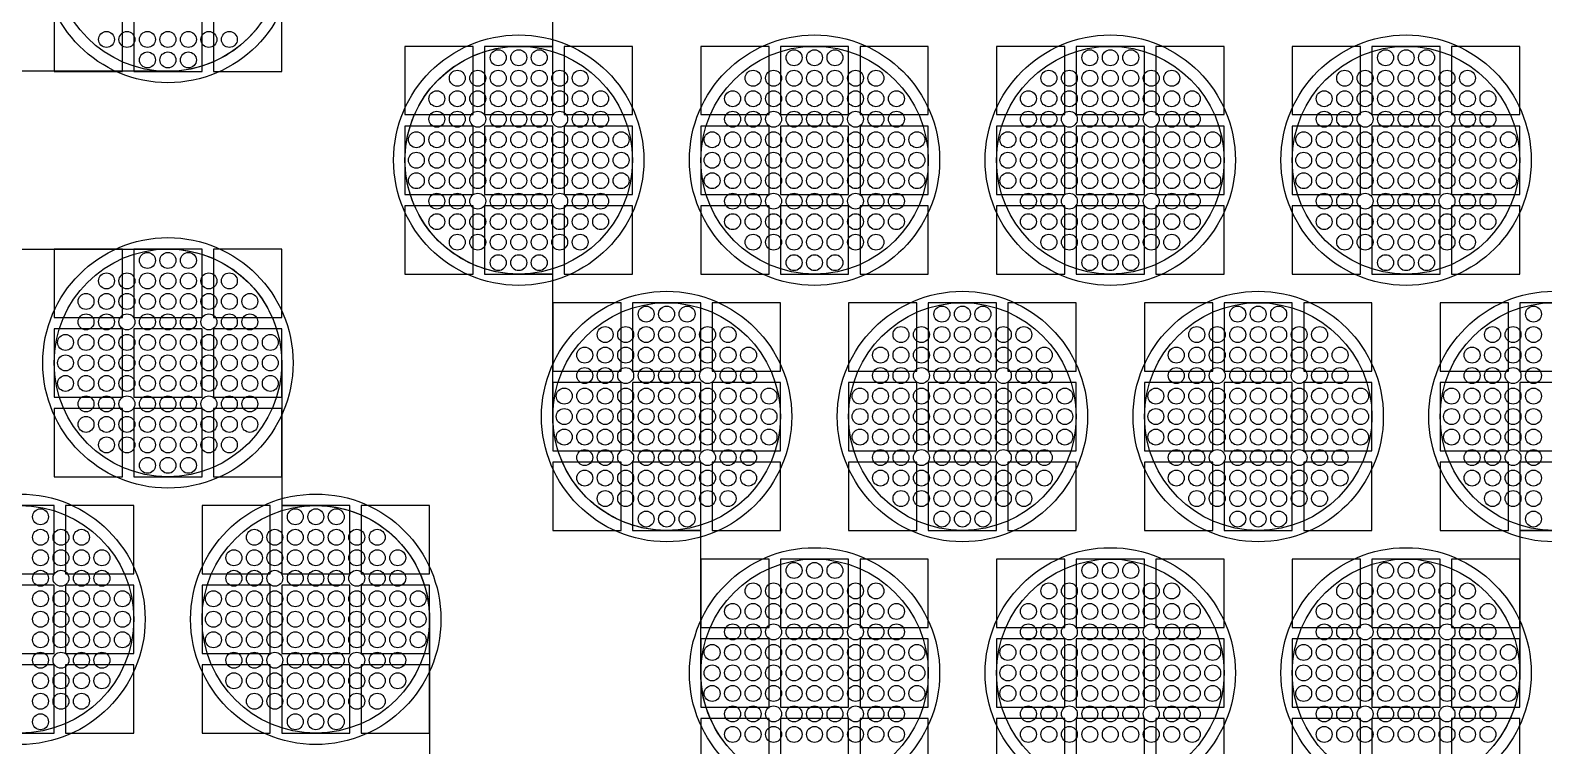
# Model space of a CAD drawing. Extents: x -49 to 54, y -38 to 38.
# Drawn here: x -23.79 to -17.14, y -26.14 to -22.99 of the extents above; entities that cross this region are included whole.
import ezdxf

# ---------------------------------------------------------------- set-up
doc = ezdxf.new("R2010")
doc.units = 0
for name, color, linetype in [('BACK_LAYER', 5, 'CONTINUOUS'), ('COND_LAYER_LOWER_ELECTRODE', 6, 'CONTINUOUS'), ('CONDUCTIVE_LAYER_BACK_LAYER', 2, 'CONTINUOUS'), ('EMITTER', 3, 'CONTINUOUS'), ('LOWER_ELECTRODE', 1, 'CONTINUOUS')]:
    doc.layers.add(name, color=color, linetype=linetype)

msp = doc.modelspace()

# ---------------------------------------------------------------- linework, layer by layer
at = {"layer": 'BACK_LAYER'}
for points in [[(-23.6884, -23.1737), (-23.3884, -23.1737), (-23.3884, -22.8737), (-23.6884, -22.8737)], [(-23.3384, -23.1737), (-23.0384, -23.1737), (-23.0384, -22.8737), (-23.3384, -22.8737)], [(-22.9884, -23.1737), (-22.6884, -23.1737), (-22.6884, -22.8737), (-22.9884, -22.8737)], [(-22.1465, -23.3639), (-21.8465, -23.3639), (-21.8465, -23.0639), (-22.1465, -23.0639)], [(-21.7965, -23.3639), (-21.4965, -23.3639), (-21.4965, -23.0639), (-21.7965, -23.0639)], [(-21.4465, -23.3639), (-21.1465, -23.3639), (-21.1465, -23.0639), (-21.4465, -23.0639)], [(-20.8465, -23.3639), (-20.5465, -23.3639), (-20.5465, -23.0639), (-20.8465, -23.0639)], [(-20.4965, -23.3639), (-20.1965, -23.3639), (-20.1965, -23.0639), (-20.4965, -23.0639)], [(-20.1465, -23.3639), (-19.8465, -23.3639), (-19.8465, -23.0639), (-20.1465, -23.0639)], [(-19.5465, -23.3639), (-19.2465, -23.3639), (-19.2465, -23.0639), (-19.5465, -23.0639)], [(-19.1965, -23.3639), (-18.8965, -23.3639), (-18.8965, -23.0639), (-19.1965, -23.0639)], [(-18.8465, -23.3639), (-18.5465, -23.3639), (-18.5465, -23.0639), (-18.8465, -23.0639)], [(-18.2465, -23.3639), (-17.9465, -23.3639), (-17.9465, -23.0639), (-18.2465, -23.0639)], [(-17.8965, -23.3639), (-17.5965, -23.3639), (-17.5965, -23.0639), (-17.8965, -23.0639)], [(-17.5465, -23.3639), (-17.2465, -23.3639), (-17.2465, -23.0639), (-17.5465, -23.0639)], [(-22.1465, -23.7139), (-21.8465, -23.7139), (-21.8465, -23.4139), (-22.1465, -23.4139)], [(-21.7965, -23.7139), (-21.4965, -23.7139), (-21.4965, -23.4139), (-21.7965, -23.4139)], [(-21.4465, -23.7139), (-21.1465, -23.7139), (-21.1465, -23.4139), (-21.4465, -23.4139)], [(-20.8465, -23.7139), (-20.5465, -23.7139), (-20.5465, -23.4139), (-20.8465, -23.4139)], [(-20.4965, -23.7139), (-20.1965, -23.7139), (-20.1965, -23.4139), (-20.4965, -23.4139)], [(-20.1465, -23.7139), (-19.8465, -23.7139), (-19.8465, -23.4139), (-20.1465, -23.4139)], [(-19.5465, -23.7139), (-19.2465, -23.7139), (-19.2465, -23.4139), (-19.5465, -23.4139)], [(-19.1965, -23.7139), (-18.8965, -23.7139), (-18.8965, -23.4139), (-19.1965, -23.4139)], [(-18.8465, -23.7139), (-18.5465, -23.7139), (-18.5465, -23.4139), (-18.8465, -23.4139)], [(-18.2465, -23.7139), (-17.9465, -23.7139), (-17.9465, -23.4139), (-18.2465, -23.4139)], [(-17.8965, -23.7139), (-17.5965, -23.7139), (-17.5965, -23.4139), (-17.8965, -23.4139)], [(-17.5465, -23.7139), (-17.2465, -23.7139), (-17.2465, -23.4139), (-17.5465, -23.4139)], [(-22.1465, -24.0639), (-21.8465, -24.0639), (-21.8465, -23.7639), (-22.1465, -23.7639)], [(-21.7965, -24.0639), (-21.4965, -24.0639), (-21.4965, -23.7639), (-21.7965, -23.7639)], [(-21.4465, -24.0639), (-21.1465, -24.0639), (-21.1465, -23.7639), (-21.4465, -23.7639)], [(-20.8465, -24.0639), (-20.5465, -24.0639), (-20.5465, -23.7639), (-20.8465, -23.7639)], [(-20.4965, -24.0639), (-20.1965, -24.0639), (-20.1965, -23.7639), (-20.4965, -23.7639)], [(-20.1465, -24.0639), (-19.8465, -24.0639), (-19.8465, -23.7639), (-20.1465, -23.7639)], [(-19.5465, -24.0639), (-19.2465, -24.0639), (-19.2465, -23.7639), (-19.5465, -23.7639)], [(-19.1965, -24.0639), (-18.8965, -24.0639), (-18.8965, -23.7639), (-19.1965, -23.7639)], [(-18.8465, -24.0639), (-18.5465, -24.0639), (-18.5465, -23.7639), (-18.8465, -23.7639)], [(-18.2465, -24.0639), (-17.9465, -24.0639), (-17.9465, -23.7639), (-18.2465, -23.7639)], [(-17.8965, -24.0639), (-17.5965, -24.0639), (-17.5965, -23.7639), (-17.8965, -23.7639)], [(-17.5465, -24.0639), (-17.2465, -24.0639), (-17.2465, -23.7639), (-17.5465, -23.7639)], [(-23.6884, -24.2541), (-23.3884, -24.2541), (-23.3884, -23.9541), (-23.6884, -23.9541)], [(-23.3384, -24.2541), (-23.0384, -24.2541), (-23.0384, -23.9541), (-23.3384, -23.9541)], [(-22.9884, -24.2541), (-22.6884, -24.2541), (-22.6884, -23.9541), (-22.9884, -23.9541)], [(-21.4965, -24.4898), (-21.1965, -24.4898), (-21.1965, -24.1898), (-21.4965, -24.1898)], [(-21.1465, -24.4898), (-20.8465, -24.4898), (-20.8465, -24.1898), (-21.1465, -24.1898)], [(-20.7965, -24.4898), (-20.4965, -24.4898), (-20.4965, -24.1898), (-20.7965, -24.1898)], [(-20.1965, -24.4898), (-19.8965, -24.4898), (-19.8965, -24.1898), (-20.1965, -24.1898)], [(-19.8465, -24.4898), (-19.5465, -24.4898), (-19.5465, -24.1898), (-19.8465, -24.1898)], [(-19.4965, -24.4898), (-19.1965, -24.4898), (-19.1965, -24.1898), (-19.4965, -24.1898)], [(-18.8965, -24.4898), (-18.5965, -24.4898), (-18.5965, -24.1898), (-18.8965, -24.1898)], [(-18.5465, -24.4898), (-18.2465, -24.4898), (-18.2465, -24.1898), (-18.5465, -24.1898)], [(-18.1965, -24.4898), (-17.8965, -24.4898), (-17.8965, -24.1898), (-18.1965, -24.1898)], [(-17.5965, -24.4898), (-17.2965, -24.4898), (-17.2965, -24.1898), (-17.5965, -24.1898)], [(-17.2465, -24.4898), (-16.9465, -24.4898), (-16.9465, -24.1898), (-17.2465, -24.1898)], [(-23.6884, -24.6041), (-23.3884, -24.6041), (-23.3884, -24.3041), (-23.6884, -24.3041)], [(-23.3384, -24.6041), (-23.0384, -24.6041), (-23.0384, -24.3041), (-23.3384, -24.3041)], [(-22.9884, -24.6041), (-22.6884, -24.6041), (-22.6884, -24.3041), (-22.9884, -24.3041)], [(-21.4965, -24.8398), (-21.1965, -24.8398), (-21.1965, -24.5398), (-21.4965, -24.5398)], [(-21.1465, -24.8398), (-20.8465, -24.8398), (-20.8465, -24.5398), (-21.1465, -24.5398)], [(-20.7965, -24.8398), (-20.4965, -24.8398), (-20.4965, -24.5398), (-20.7965, -24.5398)], [(-20.1965, -24.8398), (-19.8965, -24.8398), (-19.8965, -24.5398), (-20.1965, -24.5398)], [(-19.8465, -24.8398), (-19.5465, -24.8398), (-19.5465, -24.5398), (-19.8465, -24.5398)], [(-19.4965, -24.8398), (-19.1965, -24.8398), (-19.1965, -24.5398), (-19.4965, -24.5398)], [(-18.8965, -24.8398), (-18.5965, -24.8398), (-18.5965, -24.5398), (-18.8965, -24.5398)], [(-18.5465, -24.8398), (-18.2465, -24.8398), (-18.2465, -24.5398), (-18.5465, -24.5398)], [(-18.1965, -24.8398), (-17.8965, -24.8398), (-17.8965, -24.5398), (-18.1965, -24.5398)], [(-17.5965, -24.8398), (-17.2965, -24.8398), (-17.2965, -24.5398), (-17.5965, -24.5398)], [(-17.2465, -24.8398), (-16.9465, -24.8398), (-16.9465, -24.5398), (-17.2465, -24.5398)], [(-23.6884, -24.9541), (-23.3884, -24.9541), (-23.3884, -24.6541), (-23.6884, -24.6541)], [(-23.3384, -24.9541), (-23.0384, -24.9541), (-23.0384, -24.6541), (-23.3384, -24.6541)], [(-22.9884, -24.9541), (-22.6884, -24.9541), (-22.6884, -24.6541), (-22.9884, -24.6541)], [(-21.4965, -25.1898), (-21.1965, -25.1898), (-21.1965, -24.8898), (-21.4965, -24.8898)], [(-21.1465, -25.1898), (-20.8465, -25.1898), (-20.8465, -24.8898), (-21.1465, -24.8898)], [(-20.7965, -25.1898), (-20.4965, -25.1898), (-20.4965, -24.8898), (-20.7965, -24.8898)], [(-20.1965, -25.1898), (-19.8965, -25.1898), (-19.8965, -24.8898), (-20.1965, -24.8898)], [(-19.8465, -25.1898), (-19.5465, -25.1898), (-19.5465, -24.8898), (-19.8465, -24.8898)], [(-19.4965, -25.1898), (-19.1965, -25.1898), (-19.1965, -24.8898), (-19.4965, -24.8898)], [(-18.8965, -25.1898), (-18.5965, -25.1898), (-18.5965, -24.8898), (-18.8965, -24.8898)], [(-18.5465, -25.1898), (-18.2465, -25.1898), (-18.2465, -24.8898), (-18.5465, -24.8898)], [(-18.1965, -25.1898), (-17.8965, -25.1898), (-17.8965, -24.8898), (-18.1965, -24.8898)], [(-17.5965, -25.1898), (-17.2965, -25.1898), (-17.2965, -24.8898), (-17.5965, -24.8898)], [(-17.2465, -25.1898), (-16.9465, -25.1898), (-16.9465, -24.8898), (-17.2465, -24.8898)], [(-23.9884, -25.38), (-23.6884, -25.38), (-23.6884, -25.08), (-23.9884, -25.08)], [(-23.6384, -25.38), (-23.3384, -25.38), (-23.3384, -25.08), (-23.6384, -25.08)], [(-23.0384, -25.38), (-22.7384, -25.38), (-22.7384, -25.08), (-23.0384, -25.08)], [(-22.6884, -25.38), (-22.3884, -25.38), (-22.3884, -25.08), (-22.6884, -25.08)], [(-22.3384, -25.38), (-22.0384, -25.38), (-22.0384, -25.08), (-22.3384, -25.08)], [(-20.8465, -25.6156), (-20.5465, -25.6156), (-20.5465, -25.3156), (-20.8465, -25.3156)], [(-20.4965, -25.6156), (-20.1965, -25.6156), (-20.1965, -25.3156), (-20.4965, -25.3156)], [(-20.1465, -25.6156), (-19.8465, -25.6156), (-19.8465, -25.3156), (-20.1465, -25.3156)], [(-19.5465, -25.6156), (-19.2465, -25.6156), (-19.2465, -25.3156), (-19.5465, -25.3156)], [(-19.1965, -25.6156), (-18.8965, -25.6156), (-18.8965, -25.3156), (-19.1965, -25.3156)], [(-18.8465, -25.6156), (-18.5465, -25.6156), (-18.5465, -25.3156), (-18.8465, -25.3156)], [(-18.2465, -25.6156), (-17.9465, -25.6156), (-17.9465, -25.3156), (-18.2465, -25.3156)], [(-17.8965, -25.6156), (-17.5965, -25.6156), (-17.5965, -25.3156), (-17.8965, -25.3156)], [(-17.5465, -25.6156), (-17.2465, -25.6156), (-17.2465, -25.3156), (-17.5465, -25.3156)], [(-23.9884, -25.73), (-23.6884, -25.73), (-23.6884, -25.43), (-23.9884, -25.43)], [(-23.6384, -25.73), (-23.3384, -25.73), (-23.3384, -25.43), (-23.6384, -25.43)], [(-23.0384, -25.73), (-22.7384, -25.73), (-22.7384, -25.43), (-23.0384, -25.43)], [(-22.6884, -25.73), (-22.3884, -25.73), (-22.3884, -25.43), (-22.6884, -25.43)], [(-22.3384, -25.73), (-22.0384, -25.73), (-22.0384, -25.43), (-22.3384, -25.43)], [(-20.8465, -25.9656), (-20.5465, -25.9656), (-20.5465, -25.6656), (-20.8465, -25.6656)], [(-20.4965, -25.9656), (-20.1965, -25.9656), (-20.1965, -25.6656), (-20.4965, -25.6656)], [(-20.1465, -25.9656), (-19.8465, -25.9656), (-19.8465, -25.6656), (-20.1465, -25.6656)], [(-19.5465, -25.9656), (-19.2465, -25.9656), (-19.2465, -25.6656), (-19.5465, -25.6656)], [(-19.1965, -25.9656), (-18.8965, -25.9656), (-18.8965, -25.6656), (-19.1965, -25.6656)], [(-18.8465, -25.9656), (-18.5465, -25.9656), (-18.5465, -25.6656), (-18.8465, -25.6656)], [(-18.2465, -25.9656), (-17.9465, -25.9656), (-17.9465, -25.6656), (-18.2465, -25.6656)], [(-17.8965, -25.9656), (-17.5965, -25.9656), (-17.5965, -25.6656), (-17.8965, -25.6656)], [(-17.5465, -25.9656), (-17.2465, -25.9656), (-17.2465, -25.6656), (-17.5465, -25.6656)], [(-23.9884, -26.08), (-23.6884, -26.08), (-23.6884, -25.78), (-23.9884, -25.78)], [(-23.6384, -26.08), (-23.3384, -26.08), (-23.3384, -25.78), (-23.6384, -25.78)], [(-23.0384, -26.08), (-22.7384, -26.08), (-22.7384, -25.78), (-23.0384, -25.78)], [(-22.6884, -26.08), (-22.3884, -26.08), (-22.3884, -25.78), (-22.6884, -25.78)], [(-22.3384, -26.08), (-22.0384, -26.08), (-22.0384, -25.78), (-22.3384, -25.78)], [(-20.8465, -26.3156), (-20.5465, -26.3156), (-20.5465, -26.0156), (-20.8465, -26.0156)], [(-20.4965, -26.3156), (-20.1965, -26.3156), (-20.1965, -26.0156), (-20.4965, -26.0156)], [(-20.1465, -26.3156), (-19.8465, -26.3156), (-19.8465, -26.0156), (-20.1465, -26.0156)], [(-19.5465, -26.3156), (-19.2465, -26.3156), (-19.2465, -26.0156), (-19.5465, -26.0156)], [(-19.1965, -26.3156), (-18.8965, -26.3156), (-18.8965, -26.0156), (-19.1965, -26.0156)], [(-18.8465, -26.3156), (-18.5465, -26.3156), (-18.5465, -26.0156), (-18.8465, -26.0156)], [(-18.2465, -26.3156), (-17.9465, -26.3156), (-17.9465, -26.0156), (-18.2465, -26.0156)], [(-17.8965, -26.3156), (-17.5965, -26.3156), (-17.5965, -26.0156), (-17.8965, -26.0156)], [(-17.5465, -26.3156), (-17.2465, -26.3156), (-17.2465, -26.0156), (-17.5465, -26.0156)]]:
    msp.add_lwpolyline(points, close=True, dxfattribs=at)
at = {"layer": 'COND_LAYER_LOWER_ELECTRODE'}
for centre in [(-23.1884, -22.6737), (-21.6465, -23.5639), (-20.3465, -23.5639), (-19.0465, -23.5639), (-17.7465, -23.5639), (-23.1884, -24.4541), (-20.9965, -24.6898), (-19.6965, -24.6898), (-18.3965, -24.6898), (-17.0965, -24.6898), (-23.8384, -25.58), (-22.5384, -25.58), (-20.3465, -25.8156), (-19.0465, -25.8156), (-17.7465, -25.8156)]:
    msp.add_circle(centre, 0.55, dxfattribs=at)
at = {"layer": 'CONDUCTIVE_LAYER_BACK_LAYER'}
for points in [[(-20.7238, -26.1437), (-20.7365, -26.1285), (-20.7487, -26.1127), (-20.7602, -26.0965), (-20.771, -26.0798), (-20.7812, -26.0627), (-20.7906, -26.0453), (-20.7994, -26.0274), (-20.8075, -26.0092), (-20.8148, -25.9908), (-20.8214, -25.972), (-20.8273, -25.953), (-20.8323, -25.9338), (-20.8367, -25.9144), (-20.8402, -25.8948), (-20.843, -25.8751), (-20.8449, -25.8553), (-20.8461, -25.8355), (-20.8465, -25.8156), (-20.8465, -25.1897), (-21.0064, -25.1897), (-21.0263, -25.1889), (-21.0461, -25.1873), (-21.0659, -25.1849), (-21.0855, -25.1818), (-21.105, -25.1779), (-21.1243, -25.1732), (-21.1434, -25.1677), (-21.1623, -25.1615), (-21.1809, -25.1545), (-21.1993, -25.1468), (-21.2173, -25.1384), (-21.2349, -25.1293), (-21.2522, -25.1194), (-21.2691, -25.1089), (-21.2856, -25.0978), (-21.3015, -25.0859), (-21.3171, -25.0735), (-21.3321, -25.0605), (-21.3465, -25.0468), (-21.3604, -25.0326), (-21.3738, -25.0179), (-21.3865, -25.0026), (-21.3987, -24.9869), (-21.4102, -24.9706), (-21.421, -24.954), (-21.4312, -24.9369), (-21.4406, -24.9194), (-21.4494, -24.9016), (-21.4575, -24.8834), (-21.4648, -24.8649), (-21.4714, -24.8462), (-21.4773, -24.8272), (-21.4823, -24.8079), (-21.4867, -24.7885), (-21.4902, -24.769), (-21.493, -24.7493), (-21.4949, -24.7295), (-21.4961, -24.7096), (-21.4965, -24.6898), (-21.4965, -24.0638), (-21.6564, -24.0638), (-21.6763, -24.063), (-21.6961, -24.0615), (-21.7159, -24.0591), (-21.7355, -24.056), (-21.755, -24.052), (-21.7743, -24.0473), (-21.7934, -24.0419), (-21.8123, -24.0356), (-21.8309, -24.0287), (-21.8493, -24.021), (-21.8673, -24.0126), (-21.8849, -24.0034), (-21.9022, -23.9936), (-21.9191, -23.9831), (-21.9356, -23.9719), (-21.9515, -23.9601), (-21.9671, -23.9477), (-21.9821, -23.9346), (-21.9965, -23.921), (-22.0104, -23.9068), (-22.0238, -23.8921), (-22.0365, -23.8768), (-22.0487, -23.861), (-22.0602, -23.8448), (-22.071, -23.8281), (-22.0812, -23.8111), (-22.0906, -23.7936), (-22.0994, -23.7757), (-22.1075, -23.7576), (-22.1148, -23.7391), (-22.1214, -23.7203), (-22.1273, -23.7013), (-22.1323, -23.6821), (-22.1367, -23.6627), (-22.1402, -23.6431), (-22.143, -23.6234), (-22.1449, -23.6037), (-22.1461, -23.5838), (-22.1465, -23.5639), (-22.1461, -23.5441), (-22.1449, -23.5242), (-22.143, -23.5044), (-22.1402, -23.4847), (-22.1367, -23.4652), (-22.1323, -23.4458), (-22.1273, -23.4265), (-22.1214, -23.4075), (-22.1148, -23.3888), (-22.1075, -23.3703), (-22.0994, -23.3521), (-22.0906, -23.3343), (-22.0812, -23.3168), (-22.071, -23.2997), (-22.0602, -23.2831), (-22.0487, -23.2668), (-22.0365, -23.2511), (-22.0238, -23.2358), (-22.0104, -23.2211), (-21.9965, -23.2069), (-21.9821, -23.1933), (-21.9671, -23.1802), (-21.9515, -23.1678), (-21.9356, -23.156), (-21.9191, -23.1448), (-21.9022, -23.1343), (-21.8849, -23.1245), (-21.8673, -23.1153), (-21.8493, -23.1069), (-21.8309, -23.0992), (-21.8123, -23.0922), (-21.7934, -23.086), (-21.7743, -23.0805), (-21.755, -23.0759), (-21.7355, -23.0719), (-21.7159, -23.0688), (-21.6961, -23.0664), (-21.6763, -23.0648), (-21.6564, -23.064), (-21.4965, -23.064), (-21.4965, -22.4381)], [(-22.7983, -22.9866), (-22.8111, -23.0019), (-22.8244, -23.0166), (-22.8383, -23.0308), (-22.8528, -23.0444), (-22.8678, -23.0575), (-22.8833, -23.0699), (-22.8993, -23.0817), (-22.9158, -23.0929), (-22.9326, -23.1034), (-22.9499, -23.1132), (-22.9676, -23.1224), (-22.9856, -23.1308), (-23.0039, -23.1385), (-23.0226, -23.1455), (-23.0414, -23.1517), (-23.0606, -23.1571), (-23.0799, -23.1618), (-23.0994, -23.1658), (-23.119, -23.1689), (-23.1387, -23.1713), (-23.1586, -23.1729), (-23.1784, -23.1736), (-25.7983, -23.1736)], [(-24.4884, -23.9542), (-23.1784, -23.9542), (-23.1586, -23.955), (-23.1387, -23.9566), (-23.119, -23.959), (-23.0994, -23.9621), (-23.0799, -23.966), (-23.0606, -23.9707), (-23.0414, -23.9762), (-23.0226, -23.9824), (-23.0039, -23.9894), (-22.9856, -23.9971), (-22.9676, -24.0055), (-22.9499, -24.0146), (-22.9326, -24.0245), (-22.9158, -24.035), (-22.8993, -24.0461), (-22.8833, -24.058), (-22.8678, -24.0704), (-22.8528, -24.0834), (-22.8383, -24.0971), (-22.8244, -24.1113), (-22.8111, -24.126), (-22.7983, -24.1413), (-22.7862, -24.157), (-22.7747, -24.1733), (-22.7639, -24.1899), (-22.7537, -24.207), (-22.7442, -24.2245), (-22.7354, -24.2423), (-22.7274, -24.2605), (-22.72, -24.279), (-22.7135, -24.2977), (-22.7076, -24.3167), (-22.7025, -24.336), (-22.6982, -24.3554), (-22.6947, -24.3749), (-22.6919, -24.3946), (-22.6899, -24.4144), (-22.6888, -24.4343), (-22.6884, -24.4541), (-22.6884, -25.0801), (-22.5284, -25.0801), (-22.5086, -25.0809), (-22.4887, -25.0824), (-22.469, -25.0848), (-22.4494, -25.0879), (-22.4299, -25.0919), (-22.4106, -25.0966), (-22.3914, -25.102), (-22.3726, -25.1083), (-22.3539, -25.1152), (-22.3356, -25.1229), (-22.3176, -25.1313), (-22.2999, -25.1405), (-22.2826, -25.1503), (-22.2658, -25.1608), (-22.2493, -25.172), (-22.2333, -25.1838), (-22.2178, -25.1962), (-22.2028, -25.2093), (-22.1883, -25.2229), (-22.1744, -25.2371), (-22.1611, -25.2519), (-22.1483, -25.2671), (-22.1362, -25.2829), (-22.1247, -25.2991), (-22.1139, -25.3158), (-22.1037, -25.3328), (-22.0942, -25.3503), (-22.0854, -25.3682), (-22.0774, -25.3863), (-22.07, -25.4048), (-22.0635, -25.4236), (-22.0576, -25.4426), (-22.0525, -25.4618), (-22.0482, -25.4812), (-22.0447, -25.5008), (-22.0419, -25.5205), (-22.0399, -25.5402), (-22.0388, -25.5601), (-22.0384, -25.58), (-22.0384, -26.2059)], [(-17.0866, -25.1897), (-17.2465, -25.1897), (-17.2465, -25.8156), (-17.2469, -25.8355), (-17.2481, -25.8553), (-17.2501, -25.8751), (-17.2528, -25.8948), (-17.2564, -25.9144), (-17.2607, -25.9338), (-17.2658, -25.953), (-17.2716, -25.972), (-17.2782, -25.9908), (-17.2855, -26.0092), (-17.2936, -26.0274), (-17.3024, -26.0453), (-17.3118, -26.0627), (-17.322, -26.0798), (-17.3329, -26.0965), (-17.3443, -26.1127), (-17.3565, -26.1285), (-17.3692, -26.1437)]]:
    msp.add_lwpolyline(points, dxfattribs=at)
at = {"layer": 'EMITTER'}
for centre in [(-23.1884, -22.6737), (-21.6465, -23.5639), (-20.3465, -23.5639), (-19.0465, -23.5639), (-17.7465, -23.5639), (-23.1884, -24.4541), (-20.9965, -24.6898), (-19.6965, -24.6898), (-18.3965, -24.6898), (-17.0965, -24.6898), (-23.8384, -25.58), (-22.5384, -25.58), (-20.3465, -25.8156), (-19.0465, -25.8156), (-17.7465, -25.8156)]:
    msp.add_circle(centre, 0.5, dxfattribs=at)
at = {"layer": 'LOWER_ELECTRODE'}
for centre in [(-23.4584, -23.0337), (-23.3684, -23.0337), (-23.2784, -23.0337), (-23.1884, -23.0337), (-23.0984, -23.0337), (-23.0084, -23.0337), (-22.9184, -23.0337), (-21.7365, -23.1139), (-21.6465, -23.1139), (-21.5565, -23.1139), (-20.4365, -23.1139), (-20.3465, -23.1139), (-20.2565, -23.1139), (-19.1365, -23.1139), (-19.0465, -23.1139), (-18.9565, -23.1139), (-17.8365, -23.1139), (-17.7465, -23.1139), (-17.6565, -23.1139), (-23.2784, -23.1237), (-23.1884, -23.1237), (-23.0984, -23.1237), (-21.9165, -23.2039), (-21.8265, -23.2039), (-21.7365, -23.2039), (-21.6465, -23.2039), (-21.5565, -23.2039), (-21.4665, -23.2039), (-21.3765, -23.2039), (-20.6165, -23.2039), (-20.5265, -23.2039), (-20.4365, -23.2039), (-20.3465, -23.2039), (-20.2565, -23.2039), (-20.1665, -23.2039), (-20.0765, -23.2039), (-19.3165, -23.2039), (-19.2265, -23.2039), (-19.1365, -23.2039), (-19.0465, -23.2039), (-18.9565, -23.2039), (-18.8665, -23.2039), (-18.7765, -23.2039), (-18.0165, -23.2039), (-17.9265, -23.2039), (-17.8365, -23.2039), (-17.7465, -23.2039), (-17.6565, -23.2039), (-17.5665, -23.2039), (-17.4765, -23.2039), (-22.0065, -23.2939), (-21.9165, -23.2939), (-21.8265, -23.2939), (-21.7365, -23.2939), (-21.6465, -23.2939), (-21.5565, -23.2939), (-21.4665, -23.2939), (-21.3765, -23.2939), (-21.2865, -23.2939), (-20.7065, -23.2939), (-20.6165, -23.2939), (-20.5265, -23.2939), (-20.4365, -23.2939), (-20.3465, -23.2939), (-20.2565, -23.2939), (-20.1665, -23.2939), (-20.0765, -23.2939), (-19.9865, -23.2939), (-19.4065, -23.2939), (-19.3165, -23.2939), (-19.2265, -23.2939), (-19.1365, -23.2939), (-19.0465, -23.2939), (-18.9565, -23.2939), (-18.8665, -23.2939), (-18.7765, -23.2939), (-18.6865, -23.2939), (-18.1065, -23.2939), (-18.0165, -23.2939), (-17.9265, -23.2939), (-17.8365, -23.2939), (-17.7465, -23.2939), (-17.6565, -23.2939), (-17.5665, -23.2939), (-17.4765, -23.2939), (-17.3865, -23.2939), (-22.0065, -23.3839), (-21.9165, -23.3839), (-21.8265, -23.3839), (-21.7365, -23.3839), (-21.6465, -23.3839), (-21.5565, -23.3839), (-21.4665, -23.3839), (-21.3765, -23.3839), (-21.2865, -23.3839), (-20.7065, -23.3839), (-20.6165, -23.3839), (-20.5265, -23.3839), (-20.4365, -23.3839), (-20.3465, -23.3839), (-20.2565, -23.3839), (-20.1665, -23.3839), (-20.0765, -23.3839), (-19.9865, -23.3839), (-19.4065, -23.3839), (-19.3165, -23.3839), (-19.2265, -23.3839), (-19.1365, -23.3839), (-19.0465, -23.3839), (-18.9565, -23.3839), (-18.8665, -23.3839), (-18.7765, -23.3839), (-18.6865, -23.3839), (-18.1065, -23.3839), (-18.0165, -23.3839), (-17.9265, -23.3839), (-17.8365, -23.3839), (-17.7465, -23.3839), (-17.6565, -23.3839), (-17.5665, -23.3839), (-17.4765, -23.3839), (-17.3865, -23.3839), (-22.0965, -23.4739), (-22.0065, -23.4739), (-21.9165, -23.4739), (-21.8265, -23.4739), (-21.7365, -23.4739), (-21.6465, -23.4739), (-21.5565, -23.4739), (-21.4665, -23.4739), (-21.3765, -23.4739), (-21.2865, -23.4739), (-21.1965, -23.4739), (-20.7965, -23.4739), (-20.7065, -23.4739), (-20.6165, -23.4739), (-20.5265, -23.4739), (-20.4365, -23.4739), (-20.3465, -23.4739), (-20.2565, -23.4739), (-20.1665, -23.4739), (-20.0765, -23.4739), (-19.9865, -23.4739), (-19.8965, -23.4739), (-19.4965, -23.4739), (-19.4065, -23.4739), (-19.3165, -23.4739), (-19.2265, -23.4739), (-19.1365, -23.4739), (-19.0465, -23.4739), (-18.9565, -23.4739), (-18.8665, -23.4739), (-18.7765, -23.4739), (-18.6865, -23.4739), (-18.5965, -23.4739), (-18.1965, -23.4739), (-18.1065, -23.4739), (-18.0165, -23.4739), (-17.9265, -23.4739), (-17.8365, -23.4739), (-17.7465, -23.4739), (-17.6565, -23.4739), (-17.5665, -23.4739), (-17.4765, -23.4739), (-17.3865, -23.4739), (-17.2965, -23.4739), (-22.0965, -23.5639), (-22.0065, -23.5639), (-21.9165, -23.5639), (-21.8265, -23.5639), (-21.7365, -23.5639), (-21.6465, -23.5639), (-21.5565, -23.5639), (-21.4665, -23.5639), (-21.3765, -23.5639), (-21.2865, -23.5639), (-21.1965, -23.5639), (-20.7965, -23.5639), (-20.7065, -23.5639), (-20.6165, -23.5639), (-20.5265, -23.5639), (-20.4365, -23.5639), (-20.3465, -23.5639), (-20.2565, -23.5639), (-20.1665, -23.5639), (-20.0765, -23.5639), (-19.9865, -23.5639), (-19.8965, -23.5639), (-19.4965, -23.5639), (-19.4065, -23.5639), (-19.3165, -23.5639), (-19.2265, -23.5639), (-19.1365, -23.5639), (-19.0465, -23.5639), (-18.9565, -23.5639), (-18.8665, -23.5639), (-18.7765, -23.5639), (-18.6865, -23.5639), (-18.5965, -23.5639), (-18.1965, -23.5639), (-18.1065, -23.5639), (-18.0165, -23.5639), (-17.9265, -23.5639), (-17.8365, -23.5639), (-17.7465, -23.5639), (-17.6565, -23.5639), (-17.5665, -23.5639), (-17.4765, -23.5639), (-17.3865, -23.5639), (-17.2965, -23.5639), (-22.0965, -23.6539), (-22.0065, -23.6539), (-21.9165, -23.6539), (-21.8265, -23.6539), (-21.7365, -23.6539), (-21.6465, -23.6539), (-21.5565, -23.6539), (-21.4665, -23.6539), (-21.3765, -23.6539), (-21.2865, -23.6539), (-21.1965, -23.6539), (-20.7965, -23.6539), (-20.7065, -23.6539), (-20.6165, -23.6539), (-20.5265, -23.6539), (-20.4365, -23.6539), (-20.3465, -23.6539), (-20.2565, -23.6539), (-20.1665, -23.6539), (-20.0765, -23.6539), (-19.9865, -23.6539), (-19.8965, -23.6539), (-19.4965, -23.6539), (-19.4065, -23.6539), (-19.3165, -23.6539), (-19.2265, -23.6539), (-19.1365, -23.6539), (-19.0465, -23.6539), (-18.9565, -23.6539), (-18.8665, -23.6539), (-18.7765, -23.6539), (-18.6865, -23.6539), (-18.5965, -23.6539), (-18.1965, -23.6539), (-18.1065, -23.6539), (-18.0165, -23.6539), (-17.9265, -23.6539), (-17.8365, -23.6539), (-17.7465, -23.6539), (-17.6565, -23.6539), (-17.5665, -23.6539), (-17.4765, -23.6539), (-17.3865, -23.6539), (-17.2965, -23.6539), (-22.0065, -23.7439), (-21.9165, -23.7439), (-21.8265, -23.7439), (-21.7365, -23.7439), (-21.6465, -23.7439), (-21.5565, -23.7439), (-21.4665, -23.7439), (-21.3765, -23.7439), (-21.2865, -23.7439), (-20.7065, -23.7439), (-20.6165, -23.7439), (-20.5265, -23.7439), (-20.4365, -23.7439), (-20.3465, -23.7439), (-20.2565, -23.7439), (-20.1665, -23.7439), (-20.0765, -23.7439), (-19.9865, -23.7439), (-19.4065, -23.7439), (-19.3165, -23.7439), (-19.2265, -23.7439), (-19.1365, -23.7439), (-19.0465, -23.7439), (-18.9565, -23.7439), (-18.8665, -23.7439), (-18.7765, -23.7439), (-18.6865, -23.7439), (-18.1065, -23.7439), (-18.0165, -23.7439), (-17.9265, -23.7439), (-17.8365, -23.7439), (-17.7465, -23.7439), (-17.6565, -23.7439), (-17.5665, -23.7439), (-17.4765, -23.7439), (-17.3865, -23.7439), (-22.0065, -23.8339), (-21.9165, -23.8339), (-21.8265, -23.8339), (-21.7365, -23.8339), (-21.6465, -23.8339), (-21.5565, -23.8339), (-21.4665, -23.8339), (-21.3765, -23.8339), (-21.2865, -23.8339), (-20.7065, -23.8339), (-20.6165, -23.8339), (-20.5265, -23.8339), (-20.4365, -23.8339), (-20.3465, -23.8339), (-20.2565, -23.8339), (-20.1665, -23.8339), (-20.0765, -23.8339), (-19.9865, -23.8339), (-19.4065, -23.8339), (-19.3165, -23.8339), (-19.2265, -23.8339), (-19.1365, -23.8339), (-19.0465, -23.8339), (-18.9565, -23.8339), (-18.8665, -23.8339), (-18.7765, -23.8339), (-18.6865, -23.8339), (-18.1065, -23.8339), (-18.0165, -23.8339), (-17.9265, -23.8339), (-17.8365, -23.8339), (-17.7465, -23.8339), (-17.6565, -23.8339), (-17.5665, -23.8339), (-17.4765, -23.8339), (-17.3865, -23.8339), (-21.9165, -23.9239), (-21.8265, -23.9239), (-21.7365, -23.9239), (-21.6465, -23.9239), (-21.5565, -23.9239), (-21.4665, -23.9239), (-21.3765, -23.9239), (-20.6165, -23.9239), (-20.5265, -23.9239), (-20.4365, -23.9239), (-20.3465, -23.9239), (-20.2565, -23.9239), (-20.1665, -23.9239), (-20.0765, -23.9239), (-19.3165, -23.9239), (-19.2265, -23.9239), (-19.1365, -23.9239), (-19.0465, -23.9239), (-18.9565, -23.9239), (-18.8665, -23.9239), (-18.7765, -23.9239), (-18.0165, -23.9239), (-17.9265, -23.9239), (-17.8365, -23.9239), (-17.7465, -23.9239), (-17.6565, -23.9239), (-17.5665, -23.9239), (-17.4765, -23.9239), (-23.2784, -24.0041), (-23.1884, -24.0041), (-23.0984, -24.0041), (-21.7365, -24.0139), (-21.6465, -24.0139), (-21.5565, -24.0139), (-20.4365, -24.0139), (-20.3465, -24.0139), (-20.2565, -24.0139), (-19.1365, -24.0139), (-19.0465, -24.0139), (-18.9565, -24.0139), (-17.8365, -24.0139), (-17.7465, -24.0139), (-17.6565, -24.0139), (-23.4584, -24.0941), (-23.3684, -24.0941), (-23.2784, -24.0941), (-23.1884, -24.0941), (-23.0984, -24.0941), (-23.0084, -24.0941), (-22.9184, -24.0941), (-23.5484, -24.1841), (-23.4584, -24.1841), (-23.3684, -24.1841), (-23.2784, -24.1841), (-23.1884, -24.1841), (-23.0984, -24.1841), (-23.0084, -24.1841), (-22.9184, -24.1841), (-22.8284, -24.1841), (-21.0865, -24.2398), (-20.9965, -24.2398), (-20.9065, -24.2398), (-19.7865, -24.2398), (-19.6965, -24.2398), (-19.6065, -24.2398), (-18.4865, -24.2398), (-18.3965, -24.2398), (-18.3065, -24.2398), (-17.1865, -24.2398), (-23.5484, -24.2741), (-23.4584, -24.2741), (-23.3684, -24.2741), (-23.2784, -24.2741), (-23.1884, -24.2741), (-23.0984, -24.2741), (-23.0084, -24.2741), (-22.9184, -24.2741), (-22.8284, -24.2741), (-23.6384, -24.3641), (-23.5484, -24.3641), (-23.4584, -24.3641), (-23.3684, -24.3641), (-23.2784, -24.3641), (-23.1884, -24.3641), (-23.0984, -24.3641), (-23.0084, -24.3641), (-22.9184, -24.3641), (-22.8284, -24.3641), (-22.7384, -24.3641), (-21.2665, -24.3298), (-21.1765, -24.3298), (-21.0865, -24.3298), (-20.9965, -24.3298), (-20.9065, -24.3298), (-20.8165, -24.3298), (-20.7265, -24.3298), (-19.9665, -24.3298), (-19.8765, -24.3298), (-19.7865, -24.3298), (-19.6965, -24.3298), (-19.6065, -24.3298), (-19.5165, -24.3298), (-19.4265, -24.3298), (-18.6665, -24.3298), (-18.5765, -24.3298), (-18.4865, -24.3298), (-18.3965, -24.3298), (-18.3065, -24.3298), (-18.2165, -24.3298), (-18.1265, -24.3298), (-17.3665, -24.3298), (-17.2765, -24.3298), (-17.1865, -24.3298), (-21.3565, -24.4198), (-21.2665, -24.4198), (-21.1765, -24.4198), (-21.0865, -24.4198), (-20.9965, -24.4198), (-20.9065, -24.4198), (-20.8165, -24.4198), (-20.7265, -24.4198), (-20.6365, -24.4198), (-20.0565, -24.4198), (-19.9665, -24.4198), (-19.8765, -24.4198), (-19.7865, -24.4198), (-19.6965, -24.4198), (-19.6065, -24.4198), (-19.5165, -24.4198), (-19.4265, -24.4198), (-19.3365, -24.4198), (-18.7565, -24.4198), (-18.6665, -24.4198), (-18.5765, -24.4198), (-18.4865, -24.4198), (-18.3965, -24.4198), (-18.3065, -24.4198), (-18.2165, -24.4198), (-18.1265, -24.4198), (-18.0365, -24.4198), (-17.4565, -24.4198), (-17.3665, -24.4198), (-17.2765, -24.4198), (-17.1865, -24.4198), (-23.6384, -24.4541), (-23.5484, -24.4541), (-23.4584, -24.4541), (-23.3684, -24.4541), (-23.2784, -24.4541), (-23.1884, -24.4541), (-23.0984, -24.4541), (-23.0084, -24.4541), (-22.9184, -24.4541), (-22.8284, -24.4541), (-22.7384, -24.4541), (-21.3565, -24.5098), (-21.2665, -24.5098), (-21.1765, -24.5098), (-21.0865, -24.5098), (-20.9965, -24.5098), (-20.9065, -24.5098), (-20.8165, -24.5098), (-20.7265, -24.5098), (-20.6365, -24.5098), (-20.0565, -24.5098), (-19.9665, -24.5098), (-19.8765, -24.5098), (-19.7865, -24.5098), (-19.6965, -24.5098), (-19.6065, -24.5098), (-19.5165, -24.5098), (-19.4265, -24.5098), (-19.3365, -24.5098), (-18.7565, -24.5098), (-18.6665, -24.5098), (-18.5765, -24.5098), (-18.4865, -24.5098), (-18.3965, -24.5098), (-18.3065, -24.5098), (-18.2165, -24.5098), (-18.1265, -24.5098), (-18.0365, -24.5098), (-17.4565, -24.5098), (-17.3665, -24.5098), (-17.2765, -24.5098), (-17.1865, -24.5098), (-23.6384, -24.5441), (-23.5484, -24.5441), (-23.4584, -24.5441), (-23.3684, -24.5441), (-23.2784, -24.5441), (-23.1884, -24.5441), (-23.0984, -24.5441), (-23.0084, -24.5441), (-22.9184, -24.5441), (-22.8284, -24.5441), (-22.7384, -24.5441), (-23.5484, -24.6341), (-23.4584, -24.6341), (-23.3684, -24.6341), (-23.2784, -24.6341), (-23.1884, -24.6341), (-23.0984, -24.6341), (-23.0084, -24.6341), (-22.9184, -24.6341), (-22.8284, -24.6341), (-21.4465, -24.5998), (-21.3565, -24.5998), (-21.2665, -24.5998), (-21.1765, -24.5998), (-21.0865, -24.5998), (-20.9965, -24.5998), (-20.9065, -24.5998), (-20.8165, -24.5998), (-20.7265, -24.5998), (-20.6365, -24.5998), (-20.5465, -24.5998), (-20.1465, -24.5998), (-20.0565, -24.5998), (-19.9665, -24.5998), (-19.8765, -24.5998), (-19.7865, -24.5998), (-19.6965, -24.5998), (-19.6065, -24.5998), (-19.5165, -24.5998), (-19.4265, -24.5998), (-19.3365, -24.5998), (-19.2465, -24.5998), (-18.8465, -24.5998), (-18.7565, -24.5998), (-18.6665, -24.5998), (-18.5765, -24.5998), (-18.4865, -24.5998), (-18.3965, -24.5998), (-18.3065, -24.5998), (-18.2165, -24.5998), (-18.1265, -24.5998), (-18.0365, -24.5998), (-17.9465, -24.5998), (-17.5465, -24.5998), (-17.4565, -24.5998), (-17.3665, -24.5998), (-17.2765, -24.5998), (-17.1865, -24.5998), (-21.4465, -24.6898), (-21.3565, -24.6898), (-21.2665, -24.6898), (-21.1765, -24.6898), (-21.0865, -24.6898), (-20.9965, -24.6898), (-20.9065, -24.6898), (-20.8165, -24.6898), (-20.7265, -24.6898), (-20.6365, -24.6898), (-20.5465, -24.6898), (-20.1465, -24.6898), (-20.0565, -24.6898), (-19.9665, -24.6898), (-19.8765, -24.6898), (-19.7865, -24.6898), (-19.6965, -24.6898), (-19.6065, -24.6898), (-19.5165, -24.6898), (-19.4265, -24.6898), (-19.3365, -24.6898), (-19.2465, -24.6898), (-18.8465, -24.6898), (-18.7565, -24.6898), (-18.6665, -24.6898), (-18.5765, -24.6898), (-18.4865, -24.6898), (-18.3965, -24.6898), (-18.3065, -24.6898), (-18.2165, -24.6898), (-18.1265, -24.6898), (-18.0365, -24.6898), (-17.9465, -24.6898), (-17.5465, -24.6898), (-17.4565, -24.6898), (-17.3665, -24.6898), (-17.2765, -24.6898), (-17.1865, -24.6898), (-23.5484, -24.7241), (-23.4584, -24.7241), (-23.3684, -24.7241), (-23.2784, -24.7241), (-23.1884, -24.7241), (-23.0984, -24.7241), (-23.0084, -24.7241), (-22.9184, -24.7241), (-22.8284, -24.7241), (-21.4465, -24.7798), (-21.3565, -24.7798), (-21.2665, -24.7798), (-21.1765, -24.7798), (-21.0865, -24.7798), (-20.9965, -24.7798), (-20.9065, -24.7798), (-20.8165, -24.7798), (-20.7265, -24.7798), (-20.6365, -24.7798), (-20.5465, -24.7798), (-20.1465, -24.7798), (-20.0565, -24.7798), (-19.9665, -24.7798), (-19.8765, -24.7798), (-19.7865, -24.7798), (-19.6965, -24.7798), (-19.6065, -24.7798), (-19.5165, -24.7798), (-19.4265, -24.7798), (-19.3365, -24.7798), (-19.2465, -24.7798), (-18.8465, -24.7798), (-18.7565, -24.7798), (-18.6665, -24.7798), (-18.5765, -24.7798), (-18.4865, -24.7798), (-18.3965, -24.7798), (-18.3065, -24.7798), (-18.2165, -24.7798), (-18.1265, -24.7798), (-18.0365, -24.7798), (-17.9465, -24.7798), (-17.5465, -24.7798), (-17.4565, -24.7798), (-17.3665, -24.7798), (-17.2765, -24.7798), (-17.1865, -24.7798), (-23.4584, -24.8141), (-23.3684, -24.8141), (-23.2784, -24.8141), (-23.1884, -24.8141), (-23.0984, -24.8141), (-23.0084, -24.8141), (-22.9184, -24.8141), (-23.2784, -24.9041), (-23.1884, -24.9041), (-23.0984, -24.9041), (-21.3565, -24.8698), (-21.2665, -24.8698), (-21.1765, -24.8698), (-21.0865, -24.8698), (-20.9965, -24.8698), (-20.9065, -24.8698), (-20.8165, -24.8698), (-20.7265, -24.8698), (-20.6365, -24.8698), (-20.0565, -24.8698), (-19.9665, -24.8698), (-19.8765, -24.8698), (-19.7865, -24.8698), (-19.6965, -24.8698), (-19.6065, -24.8698), (-19.5165, -24.8698), (-19.4265, -24.8698), (-19.3365, -24.8698), (-18.7565, -24.8698), (-18.6665, -24.8698), (-18.5765, -24.8698), (-18.4865, -24.8698), (-18.3965, -24.8698), (-18.3065, -24.8698), (-18.2165, -24.8698), (-18.1265, -24.8698), (-18.0365, -24.8698), (-17.4565, -24.8698), (-17.3665, -24.8698), (-17.2765, -24.8698), (-17.1865, -24.8698), (-21.3565, -24.9598), (-21.2665, -24.9598), (-21.1765, -24.9598), (-21.0865, -24.9598), (-20.9965, -24.9598), (-20.9065, -24.9598), (-20.8165, -24.9598), (-20.7265, -24.9598), (-20.6365, -24.9598), (-20.0565, -24.9598), (-19.9665, -24.9598), (-19.8765, -24.9598), (-19.7865, -24.9598), (-19.6965, -24.9598), (-19.6065, -24.9598), (-19.5165, -24.9598), (-19.4265, -24.9598), (-19.3365, -24.9598), (-18.7565, -24.9598), (-18.6665, -24.9598), (-18.5765, -24.9598), (-18.4865, -24.9598), (-18.3965, -24.9598), (-18.3065, -24.9598), (-18.2165, -24.9598), (-18.1265, -24.9598), (-18.0365, -24.9598), (-17.4565, -24.9598), (-17.3665, -24.9598), (-17.2765, -24.9598), (-17.1865, -24.9598), (-21.2665, -25.0498), (-21.1765, -25.0498), (-21.0865, -25.0498), (-20.9965, -25.0498), (-20.9065, -25.0498), (-20.8165, -25.0498), (-20.7265, -25.0498), (-19.9665, -25.0498), (-19.8765, -25.0498), (-19.7865, -25.0498), (-19.6965, -25.0498), (-19.6065, -25.0498), (-19.5165, -25.0498), (-19.4265, -25.0498), (-18.6665, -25.0498), (-18.5765, -25.0498), (-18.4865, -25.0498), (-18.3965, -25.0498), (-18.3065, -25.0498), (-18.2165, -25.0498), (-18.1265, -25.0498), (-17.3665, -25.0498), (-17.2765, -25.0498), (-17.1865, -25.0498), (-23.7484, -25.13), (-22.6284, -25.13), (-22.5384, -25.13), (-22.4484, -25.13), (-21.0865, -25.1398), (-20.9965, -25.1398), (-20.9065, -25.1398), (-19.7865, -25.1398), (-19.6965, -25.1398), (-19.6065, -25.1398), (-18.4865, -25.1398), (-18.3965, -25.1398), (-18.3065, -25.1398), (-17.1865, -25.1398), (-23.7484, -25.22), (-23.6584, -25.22), (-23.5684, -25.22), (-22.8084, -25.22), (-22.7184, -25.22), (-22.6284, -25.22), (-22.5384, -25.22), (-22.4484, -25.22), (-22.3584, -25.22), (-22.2684, -25.22), (-23.7484, -25.31), (-23.6584, -25.31), (-23.5684, -25.31), (-23.4784, -25.31), (-22.8984, -25.31), (-22.8084, -25.31), (-22.7184, -25.31), (-22.6284, -25.31), (-22.5384, -25.31), (-22.4484, -25.31), (-22.3584, -25.31), (-22.2684, -25.31), (-22.1784, -25.31), (-20.4365, -25.3656), (-20.3465, -25.3656), (-20.2565, -25.3656), (-19.1365, -25.3656), (-19.0465, -25.3656), (-18.9565, -25.3656), (-17.8365, -25.3656), (-17.7465, -25.3656), (-17.6565, -25.3656), (-23.7484, -25.4), (-23.6584, -25.4), (-23.5684, -25.4), (-23.4784, -25.4), (-22.8984, -25.4), (-22.8084, -25.4), (-22.7184, -25.4), (-22.6284, -25.4), (-22.5384, -25.4), (-22.4484, -25.4), (-22.3584, -25.4), (-22.2684, -25.4), (-22.1784, -25.4), (-23.7484, -25.49), (-23.6584, -25.49), (-23.5684, -25.49), (-23.4784, -25.49), (-23.3884, -25.49), (-22.9884, -25.49), (-22.8984, -25.49), (-22.8084, -25.49), (-22.7184, -25.49), (-22.6284, -25.49), (-22.5384, -25.49), (-22.4484, -25.49), (-22.3584, -25.49), (-22.2684, -25.49), (-22.1784, -25.49), (-22.0884, -25.49), (-20.6165, -25.4556), (-20.5265, -25.4556), (-20.4365, -25.4556), (-20.3465, -25.4556), (-20.2565, -25.4556), (-20.1665, -25.4556), (-20.0765, -25.4556), (-19.3165, -25.4556), (-19.2265, -25.4556), (-19.1365, -25.4556), (-19.0465, -25.4556), (-18.9565, -25.4556), (-18.8665, -25.4556), (-18.7765, -25.4556), (-18.0165, -25.4556), (-17.9265, -25.4556), (-17.8365, -25.4556), (-17.7465, -25.4556), (-17.6565, -25.4556), (-17.5665, -25.4556), (-17.4765, -25.4556), (-20.7065, -25.5456), (-20.6165, -25.5456), (-20.5265, -25.5456), (-20.4365, -25.5456), (-20.3465, -25.5456), (-20.2565, -25.5456), (-20.1665, -25.5456), (-20.0765, -25.5456), (-19.9865, -25.5456), (-19.4065, -25.5456), (-19.3165, -25.5456), (-19.2265, -25.5456), (-19.1365, -25.5456), (-19.0465, -25.5456), (-18.9565, -25.5456), (-18.8665, -25.5456), (-18.7765, -25.5456), (-18.6865, -25.5456), (-18.1065, -25.5456), (-18.0165, -25.5456), (-17.9265, -25.5456), (-17.8365, -25.5456), (-17.7465, -25.5456), (-17.6565, -25.5456), (-17.5665, -25.5456), (-17.4765, -25.5456), (-17.3865, -25.5456), (-23.7484, -25.58), (-23.6584, -25.58), (-23.5684, -25.58), (-23.4784, -25.58), (-23.3884, -25.58), (-22.9884, -25.58), (-22.8984, -25.58), (-22.8084, -25.58), (-22.7184, -25.58), (-22.6284, -25.58), (-22.5384, -25.58), (-22.4484, -25.58), (-22.3584, -25.58), (-22.2684, -25.58), (-22.1784, -25.58), (-22.0884, -25.58), (-20.7065, -25.6356), (-20.6165, -25.6356), (-20.5265, -25.6356), (-20.4365, -25.6356), (-20.3465, -25.6356), (-20.2565, -25.6356), (-20.1665, -25.6356), (-20.0765, -25.6356), (-19.9865, -25.6356), (-19.4065, -25.6356), (-19.3165, -25.6356), (-19.2265, -25.6356), (-19.1365, -25.6356), (-19.0465, -25.6356), (-18.9565, -25.6356), (-18.8665, -25.6356), (-18.7765, -25.6356), (-18.6865, -25.6356), (-18.1065, -25.6356), (-18.0165, -25.6356), (-17.9265, -25.6356), (-17.8365, -25.6356), (-17.7465, -25.6356), (-17.6565, -25.6356), (-17.5665, -25.6356), (-17.4765, -25.6356), (-17.3865, -25.6356), (-23.7484, -25.67), (-23.6584, -25.67), (-23.5684, -25.67), (-23.4784, -25.67), (-23.3884, -25.67), (-22.9884, -25.67), (-22.8984, -25.67), (-22.8084, -25.67), (-22.7184, -25.67), (-22.6284, -25.67), (-22.5384, -25.67), (-22.4484, -25.67), (-22.3584, -25.67), (-22.2684, -25.67), (-22.1784, -25.67), (-22.0884, -25.67), (-23.7484, -25.76), (-23.6584, -25.76), (-23.5684, -25.76), (-23.4784, -25.76), (-22.8984, -25.76), (-22.8084, -25.76), (-22.7184, -25.76), (-22.6284, -25.76), (-22.5384, -25.76), (-22.4484, -25.76), (-22.3584, -25.76), (-22.2684, -25.76), (-22.1784, -25.76), (-20.7965, -25.7256), (-20.7065, -25.7256), (-20.6165, -25.7256), (-20.5265, -25.7256), (-20.4365, -25.7256), (-20.3465, -25.7256), (-20.2565, -25.7256), (-20.1665, -25.7256), (-20.0765, -25.7256), (-19.9865, -25.7256), (-19.8965, -25.7256), (-19.4965, -25.7256), (-19.4065, -25.7256), (-19.3165, -25.7256), (-19.2265, -25.7256), (-19.1365, -25.7256), (-19.0465, -25.7256), (-18.9565, -25.7256), (-18.8665, -25.7256), (-18.7765, -25.7256), (-18.6865, -25.7256), (-18.5965, -25.7256), (-18.1965, -25.7256), (-18.1065, -25.7256), (-18.0165, -25.7256), (-17.9265, -25.7256), (-17.8365, -25.7256), (-17.7465, -25.7256), (-17.6565, -25.7256), (-17.5665, -25.7256), (-17.4765, -25.7256), (-17.3865, -25.7256), (-17.2965, -25.7256), (-20.7965, -25.8156), (-20.7065, -25.8156), (-20.6165, -25.8156), (-20.5265, -25.8156), (-20.4365, -25.8156), (-20.3465, -25.8156), (-20.2565, -25.8156), (-20.1665, -25.8156), (-20.0765, -25.8156), (-19.9865, -25.8156), (-19.8965, -25.8156), (-19.4965, -25.8156), (-19.4065, -25.8156), (-19.3165, -25.8156), (-19.2265, -25.8156), (-19.1365, -25.8156), (-19.0465, -25.8156), (-18.9565, -25.8156), (-18.8665, -25.8156), (-18.7765, -25.8156), (-18.6865, -25.8156), (-18.5965, -25.8156), (-18.1965, -25.8156), (-18.1065, -25.8156), (-18.0165, -25.8156), (-17.9265, -25.8156), (-17.8365, -25.8156), (-17.7465, -25.8156), (-17.6565, -25.8156), (-17.5665, -25.8156), (-17.4765, -25.8156), (-17.3865, -25.8156), (-17.2965, -25.8156), (-23.7484, -25.85), (-23.6584, -25.85), (-23.5684, -25.85), (-23.4784, -25.85), (-22.8984, -25.85), (-22.8084, -25.85), (-22.7184, -25.85), (-22.6284, -25.85), (-22.5384, -25.85), (-22.4484, -25.85), (-22.3584, -25.85), (-22.2684, -25.85), (-22.1784, -25.85), (-20.7965, -25.9056), (-20.7065, -25.9056), (-20.6165, -25.9056), (-20.5265, -25.9056), (-20.4365, -25.9056), (-20.3465, -25.9056), (-20.2565, -25.9056), (-20.1665, -25.9056), (-20.0765, -25.9056), (-19.9865, -25.9056), (-19.8965, -25.9056), (-19.4965, -25.9056), (-19.4065, -25.9056), (-19.3165, -25.9056), (-19.2265, -25.9056), (-19.1365, -25.9056), (-19.0465, -25.9056), (-18.9565, -25.9056), (-18.8665, -25.9056), (-18.7765, -25.9056), (-18.6865, -25.9056), (-18.5965, -25.9056), (-18.1965, -25.9056), (-18.1065, -25.9056), (-18.0165, -25.9056), (-17.9265, -25.9056), (-17.8365, -25.9056), (-17.7465, -25.9056), (-17.6565, -25.9056), (-17.5665, -25.9056), (-17.4765, -25.9056), (-17.3865, -25.9056), (-17.2965, -25.9056), (-23.7484, -25.94), (-23.6584, -25.94), (-23.5684, -25.94), (-22.8084, -25.94), (-22.7184, -25.94), (-22.6284, -25.94), (-22.5384, -25.94), (-22.4484, -25.94), (-22.3584, -25.94), (-22.2684, -25.94), (-23.7484, -26.03), (-22.6284, -26.03), (-22.5384, -26.03), (-22.4484, -26.03), (-20.7065, -25.9956), (-20.6165, -25.9956), (-20.5265, -25.9956), (-20.4365, -25.9956), (-20.3465, -25.9956), (-20.2565, -25.9956), (-20.1665, -25.9956), (-20.0765, -25.9956), (-19.9865, -25.9956), (-19.4065, -25.9956), (-19.3165, -25.9956), (-19.2265, -25.9956), (-19.1365, -25.9956), (-19.0465, -25.9956), (-18.9565, -25.9956), (-18.8665, -25.9956), (-18.7765, -25.9956), (-18.6865, -25.9956), (-18.1065, -25.9956), (-18.0165, -25.9956), (-17.9265, -25.9956), (-17.8365, -25.9956), (-17.7465, -25.9956), (-17.6565, -25.9956), (-17.5665, -25.9956), (-17.4765, -25.9956), (-17.3865, -25.9956), (-20.7065, -26.0856), (-20.6165, -26.0856), (-20.5265, -26.0856), (-20.4365, -26.0856), (-20.3465, -26.0856), (-20.2565, -26.0856), (-20.1665, -26.0856), (-20.0765, -26.0856), (-19.9865, -26.0856), (-19.4065, -26.0856), (-19.3165, -26.0856), (-19.2265, -26.0856), (-19.1365, -26.0856), (-19.0465, -26.0856), (-18.9565, -26.0856), (-18.8665, -26.0856), (-18.7765, -26.0856), (-18.6865, -26.0856), (-18.1065, -26.0856), (-18.0165, -26.0856), (-17.9265, -26.0856), (-17.8365, -26.0856), (-17.7465, -26.0856), (-17.6565, -26.0856), (-17.5665, -26.0856), (-17.4765, -26.0856), (-17.3865, -26.0856)]:
    msp.add_circle(centre, 0.035, dxfattribs=at)

doc.saveas('drawing.dxf')
